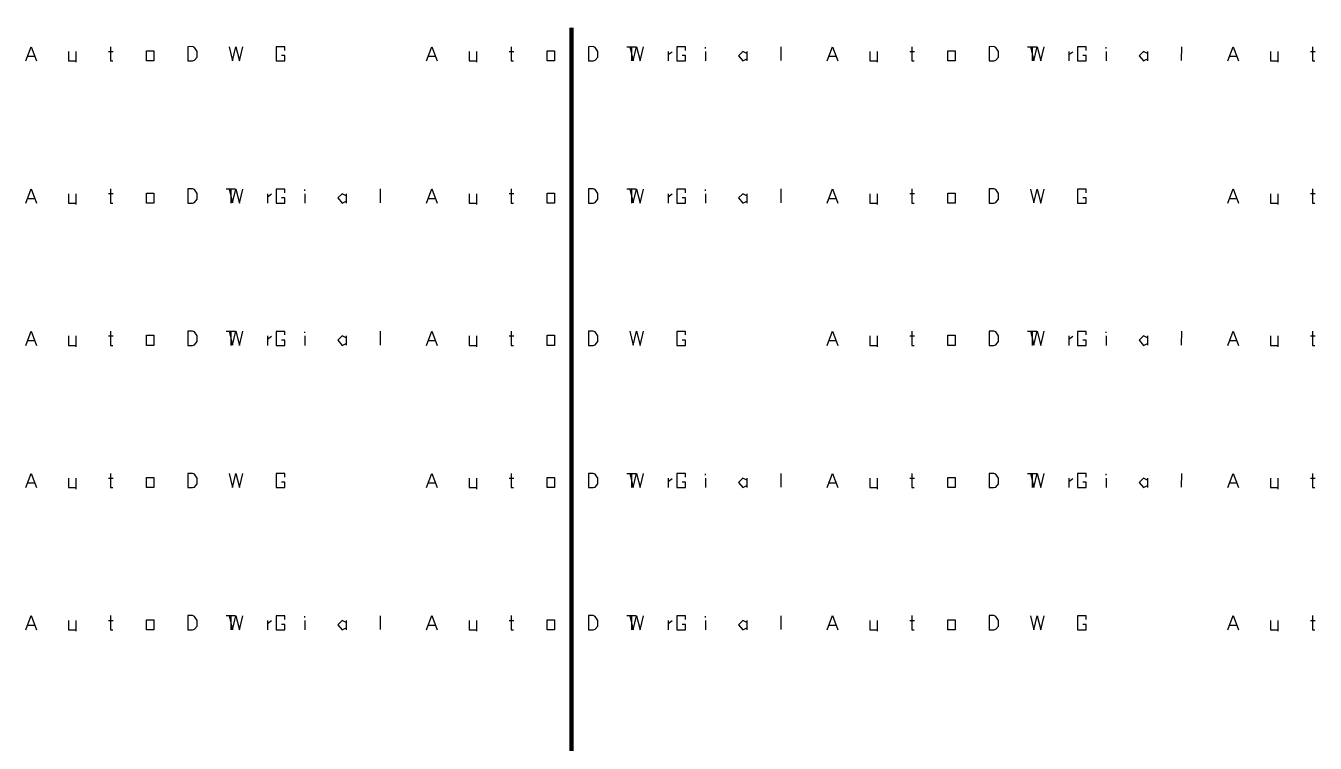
# Model space of a CAD drawing. Extents: x 0.5 to 61.2, y 0.5 to 86.7.
# Drawn here: x 0.63 to 39.59, y 22.99 to 44.69 of the extents above; entities that cross this region are included whole.
import ezdxf

# ---------------------------------------------------------------- set-up
doc = ezdxf.new("R2010")
doc.units = 0
doc.header["$MEASUREMENT"] = 0
doc.linetypes.add('atContinuous2', pattern=[0])
for name, color, linetype in [('at_Entity', 7, 'Continuous'), ('at_Rect', 7, 'Continuous'), ('at_Solid', 7, 'Continuous'), ('at_Text', 7, 'Continuous')]:
    doc.layers.add(name, color=color, linetype=linetype)

msp = doc.modelspace()

# ---------------------------------------------------------------- linework, layer by layer
at = {"color": 28}
for p, q in [((12.733, 43.632), (12.897, 44.062)), ((12.897, 44.062), (13.061, 43.632)), ((15.293, 44.062), (15.293, 43.632)), ((17.63, 44.062), (17.629, 43.632)), ((17.771, 44.064), (17.63, 44.062)), ((17.835, 44.04), (17.771, 44.064)), ((17.911, 43.92), (17.835, 44.04)), ((18.882, 44.06), (18.984, 43.638)), ((18.984, 43.638), (19.086, 44.058)), ((19.086, 44.058), (19.188, 43.633)), ((19.188, 43.633), (19.29, 44.06)), ((20.562, 44.056), (20.302, 44.056)), ((20.302, 44.056), (20.302, 43.632)), ((20.559, 43.947), (20.562, 44.056)), ((12.794, 43.775), (12.999, 43.775)), ((14.024, 43.917), (14.024, 43.632)), ((14.249, 43.917), (14.249, 43.589)), ((15.231, 43.918), (15.376, 43.918)), ((16.379, 43.938), (16.6, 43.938)), ((16.379, 43.632), (16.379, 43.938)), ((16.6, 43.938), (16.6, 43.632)), ((17.768, 43.632), (17.834, 43.65)), ((17.834, 43.65), (17.908, 43.749)), ((17.908, 43.749), (17.911, 43.92)), ((20.562, 43.794), (20.459, 43.794)), ((20.559, 43.632), (20.562, 43.794)), ((14.024, 43.632), (14.249, 43.632)), ((15.293, 43.632), (15.361, 43.632)), ((16.6, 43.632), (16.379, 43.632)), ((17.629, 43.632), (17.768, 43.632)), ((20.302, 43.632), (20.559, 43.632)), ((0.626, 39.329), (0.79, 39.76)), ((0.79, 39.76), (0.954, 39.329)), ((3.186, 39.76), (3.186, 39.329)), ((5.523, 39.76), (5.521, 39.329)), ((5.664, 39.761), (5.523, 39.76)), ((5.728, 39.738), (5.664, 39.761)), ((6.774, 39.757), (6.876, 39.335)), ((6.876, 39.335), (6.978, 39.755)), ((6.978, 39.755), (7.08, 39.33)), ((7.08, 39.33), (7.182, 39.757)), ((8.454, 39.753), (8.195, 39.753)), ((8.195, 39.753), (8.195, 39.329)), ((8.452, 39.644), (8.454, 39.753)), ((36.949, 39.329), (37.113, 39.76)), ((37.113, 39.76), (37.277, 39.329)), ((39.508, 39.76), (39.508, 39.329)), ((0.686, 39.473), (0.891, 39.473)), ((1.916, 39.614), (1.916, 39.329)), ((2.142, 39.614), (2.142, 39.286)), ((3.123, 39.616), (3.268, 39.616)), ((4.271, 39.635), (4.493, 39.635)), ((4.271, 39.329), (4.271, 39.635)), ((4.493, 39.635), (4.493, 39.329)), ((5.726, 39.347), (5.8, 39.446)), ((5.803, 39.618), (5.728, 39.738)), ((5.8, 39.446), (5.803, 39.618)), ((8.454, 39.491), (8.351, 39.491)), ((8.452, 39.329), (8.454, 39.491)), ((37.009, 39.473), (37.214, 39.473)), ((38.239, 39.614), (38.239, 39.329)), ((38.465, 39.614), (38.465, 39.286)), ((39.446, 39.616), (39.591, 39.616)), ((1.916, 39.329), (2.142, 39.329)), ((3.186, 39.329), (3.253, 39.329)), ((4.493, 39.329), (4.271, 39.329)), ((5.521, 39.329), (5.66, 39.329)), ((5.66, 39.329), (5.726, 39.347)), ((8.195, 39.329), (8.452, 39.329)), ((38.239, 39.329), (38.465, 39.329)), ((39.508, 39.329), (39.576, 39.329)), ((24.841, 35.027), (25.005, 35.457)), ((24.901, 35.17), (25.106, 35.17)), ((25.005, 35.457), (25.169, 35.027)), ((26.132, 35.311), (26.132, 35.027)), ((26.357, 35.311), (26.357, 34.984)), ((27.338, 35.313), (27.484, 35.313)), ((27.401, 35.457), (27.401, 35.027)), ((28.486, 35.332), (28.708, 35.332)), ((28.486, 35.027), (28.486, 35.332)), ((28.708, 35.332), (28.708, 35.027)), ((29.738, 35.457), (29.737, 35.027)), ((29.879, 35.458), (29.738, 35.457)), ((29.943, 35.435), (29.879, 35.458)), ((29.941, 35.044), (30.016, 35.144)), ((30.018, 35.315), (29.943, 35.435)), ((30.016, 35.144), (30.018, 35.315)), ((30.989, 35.455), (31.091, 35.032)), ((31.091, 35.032), (31.193, 35.452)), ((31.193, 35.452), (31.295, 35.027)), ((31.295, 35.027), (31.397, 35.455)), ((32.67, 35.451), (32.41, 35.451)), ((32.41, 35.451), (32.41, 35.027)), ((32.67, 35.188), (32.566, 35.188)), ((32.667, 35.342), (32.67, 35.451)), ((32.667, 35.027), (32.67, 35.188)), ((26.132, 35.027), (26.357, 35.027)), ((27.401, 35.027), (27.469, 35.027)), ((28.708, 35.027), (28.486, 35.027)), ((29.737, 35.027), (29.876, 35.027)), ((29.876, 35.027), (29.941, 35.044)), ((32.41, 35.027), (32.667, 35.027)), ((12.733, 30.724), (12.897, 31.154)), ((12.794, 30.867), (12.999, 30.867)), ((12.897, 31.154), (13.061, 30.724)), ((14.024, 31.008), (14.024, 30.724)), ((14.249, 31.008), (14.249, 30.681)), ((15.231, 31.01), (15.376, 31.01)), ((15.293, 31.154), (15.293, 30.724)), ((16.379, 31.029), (16.6, 31.029)), ((16.379, 30.724), (16.379, 31.029)), ((16.6, 31.029), (16.6, 30.724)), ((17.63, 31.154), (17.629, 30.724)), ((17.771, 31.156), (17.63, 31.154)), ((17.835, 31.132), (17.771, 31.156)), ((17.834, 30.741), (17.908, 30.841)), ((17.911, 31.012), (17.835, 31.132)), ((17.908, 30.841), (17.911, 31.012)), ((18.882, 31.152), (18.984, 30.729)), ((18.984, 30.729), (19.086, 31.15)), ((19.086, 31.15), (19.188, 30.725)), ((19.188, 30.725), (19.29, 31.152)), ((20.562, 31.148), (20.302, 31.148)), ((20.302, 31.148), (20.302, 30.724)), ((20.562, 30.885), (20.459, 30.885)), ((20.559, 31.039), (20.562, 31.148)), ((20.559, 30.724), (20.562, 30.885)), ((14.024, 30.724), (14.249, 30.724)), ((15.293, 30.724), (15.361, 30.724)), ((16.6, 30.724), (16.379, 30.724)), ((17.629, 30.724), (17.768, 30.724)), ((17.768, 30.724), (17.834, 30.741)), ((20.302, 30.724), (20.559, 30.724)), ((0.626, 26.421), (0.79, 26.852)), ((0.686, 26.564), (0.891, 26.564)), ((0.79, 26.852), (0.954, 26.421)), ((1.916, 26.706), (1.916, 26.421)), ((2.142, 26.706), (2.142, 26.378)), ((3.123, 26.708), (3.268, 26.708)), ((3.186, 26.851), (3.186, 26.421)), ((4.271, 26.727), (4.493, 26.727)), ((4.271, 26.421), (4.271, 26.727)), ((4.493, 26.727), (4.493, 26.421)), ((5.523, 26.851), (5.521, 26.421)), ((5.664, 26.853), (5.523, 26.851)), ((5.728, 26.83), (5.664, 26.853)), ((5.726, 26.439), (5.8, 26.538)), ((5.803, 26.709), (5.728, 26.83)), ((5.8, 26.538), (5.803, 26.709)), ((6.774, 26.849), (6.876, 26.427)), ((6.876, 26.427), (6.978, 26.847)), ((6.978, 26.847), (7.08, 26.422)), ((7.08, 26.422), (7.182, 26.849)), ((8.454, 26.845), (8.195, 26.845)), ((8.195, 26.845), (8.195, 26.421)), ((8.454, 26.583), (8.351, 26.583)), ((8.452, 26.736), (8.454, 26.845)), ((8.452, 26.421), (8.454, 26.583)), ((36.949, 26.421), (37.113, 26.852)), ((37.009, 26.564), (37.214, 26.564)), ((37.113, 26.852), (37.277, 26.421)), ((38.239, 26.706), (38.239, 26.421)), ((38.465, 26.706), (38.465, 26.378)), ((39.446, 26.708), (39.591, 26.708)), ((39.508, 26.851), (39.508, 26.421)), ((1.916, 26.421), (2.142, 26.421)), ((3.186, 26.421), (3.253, 26.421)), ((4.493, 26.421), (4.271, 26.421)), ((5.521, 26.421), (5.66, 26.421)), ((5.66, 26.421), (5.726, 26.439)), ((8.195, 26.421), (8.452, 26.421)), ((38.239, 26.421), (38.465, 26.421)), ((39.508, 26.421), (39.576, 26.421))]:
    msp.add_line(p, q, dxfattribs=at)
at = {"layer": 'at_Entity', "color": 250, "linetype": 'atContinuous2'}
msp.add_line((17.116, 44.633), (17.116, 2.607), dxfattribs=at)
at = {"layer": 'at_Entity', "color": 28}
for p, q in [((30.897, 44.062), (31.181, 44.062)), ((31.038, 44.062), (31.038, 43.632)), ((33.273, 44.008), (33.273, 44.046)), ((35.547, 44.061), (35.545, 43.641)), ((32.144, 43.916), (32.144, 43.632)), ((32.147, 43.821), (32.268, 43.911)), ((33.271, 43.918), (33.271, 43.632)), ((34.404, 43.916), (34.275, 43.787)), ((34.275, 43.787), (34.4, 43.632)), ((34.4, 43.632), (34.523, 43.694)), ((34.523, 43.856), (34.404, 43.916)), ((34.521, 43.918), (34.521, 43.635)), ((18.789, 39.76), (19.074, 39.76)), ((18.931, 39.76), (18.931, 39.329)), ((23.439, 39.758), (23.438, 39.338)), ((20.036, 39.613), (20.036, 39.329)), ((20.039, 39.518), (20.16, 39.609)), ((21.164, 39.615), (21.164, 39.329)), ((21.165, 39.706), (21.165, 39.744)), ((22.296, 39.613), (22.167, 39.485)), ((22.167, 39.485), (22.293, 39.329)), ((22.293, 39.329), (22.415, 39.391)), ((22.415, 39.553), (22.296, 39.613)), ((22.414, 39.615), (22.414, 39.332)), ((6.681, 35.457), (6.966, 35.457)), ((6.823, 35.457), (6.823, 35.027)), ((7.928, 35.311), (7.928, 35.027)), ((7.931, 35.215), (8.052, 35.306)), ((9.056, 35.312), (9.056, 35.027)), ((9.058, 35.403), (9.058, 35.441)), ((10.188, 35.311), (10.06, 35.182)), ((10.06, 35.182), (10.185, 35.027)), ((10.185, 35.027), (10.308, 35.088)), ((10.308, 35.25), (10.188, 35.311)), ((10.306, 35.312), (10.306, 35.029)), ((11.332, 35.455), (11.33, 35.035)), ((30.897, 31.154), (31.181, 31.154)), ((31.038, 31.154), (31.038, 30.724)), ((32.144, 31.008), (32.144, 30.724)), ((32.147, 30.912), (32.268, 31.003)), ((33.271, 31.009), (33.271, 30.724)), ((33.273, 31.1), (33.273, 31.138)), ((34.404, 31.008), (34.275, 30.879)), ((34.275, 30.879), (34.4, 30.724)), ((34.4, 30.724), (34.523, 30.785)), ((34.523, 30.947), (34.404, 31.008)), ((34.521, 31.009), (34.521, 30.726)), ((35.547, 31.153), (35.545, 30.733)), ((18.789, 26.851), (19.074, 26.851)), ((18.931, 26.851), (18.931, 26.421)), ((20.036, 26.705), (20.036, 26.421)), ((20.039, 26.61), (20.16, 26.7)), ((21.164, 26.707), (21.164, 26.421)), ((21.165, 26.797), (21.165, 26.836)), ((22.296, 26.705), (22.167, 26.576)), ((22.167, 26.576), (22.293, 26.421)), ((22.415, 26.645), (22.296, 26.705)), ((22.414, 26.707), (22.414, 26.424)), ((23.439, 26.85), (23.438, 26.43)), ((22.293, 26.421), (22.415, 26.483))]:
    msp.add_line(p, q, dxfattribs=at)
at = {"layer": 'at_Entity', "color": 250}
for points in [[(17.116, 44.633, 0.124, 0.124, 0), (17.116, 2.607, 0.124, 0.124, 0)], [(17.116, 44.633, 0.124, 0.124, 0), (17.116, 2.607, 0.124, 0.124, 0)], [(17.116, 2.607, 0.124, 0.124, 0), (17.116, 44.633, 0.124, 0.124, 0)]]:
    msp.add_lwpolyline(points, format="xyseb", dxfattribs=at)
at = {"layer": 'at_Rect', "color": 28}
for p, q in [((18.789, 44.062), (19.074, 44.062)), ((18.931, 44.062), (18.931, 43.632)), ((21.165, 44.008), (21.165, 44.046)), ((23.439, 44.061), (23.438, 43.641)), ((20.036, 43.916), (20.036, 43.632)), ((20.039, 43.821), (20.16, 43.911)), ((21.164, 43.918), (21.164, 43.632)), ((22.296, 43.916), (22.167, 43.787)), ((22.167, 43.787), (22.293, 43.632)), ((22.293, 43.632), (22.415, 43.694)), ((22.415, 43.856), (22.296, 43.916)), ((22.414, 43.918), (22.414, 43.635)), ((6.681, 39.76), (6.966, 39.76)), ((6.823, 39.76), (6.823, 39.329)), ((11.332, 39.758), (11.33, 39.338)), ((7.928, 39.613), (7.928, 39.329)), ((7.931, 39.518), (8.052, 39.609)), ((9.056, 39.615), (9.056, 39.329)), ((9.058, 39.706), (9.058, 39.744)), ((10.188, 39.613), (10.06, 39.485)), ((10.06, 39.485), (10.185, 39.329)), ((10.185, 39.329), (10.308, 39.391)), ((10.308, 39.553), (10.188, 39.613)), ((10.306, 39.615), (10.306, 39.332)), ((30.897, 35.457), (31.181, 35.457)), ((31.038, 35.457), (31.038, 35.027)), ((32.144, 35.311), (32.144, 35.027)), ((32.147, 35.215), (32.268, 35.306)), ((33.271, 35.312), (33.271, 35.027)), ((33.273, 35.403), (33.273, 35.441)), ((34.404, 35.311), (34.275, 35.182)), ((34.275, 35.182), (34.4, 35.027)), ((34.4, 35.027), (34.523, 35.088)), ((34.523, 35.25), (34.404, 35.311)), ((34.521, 35.312), (34.521, 35.029)), ((35.547, 35.455), (35.545, 35.035)), ((18.789, 31.154), (19.074, 31.154)), ((18.931, 31.154), (18.931, 30.724)), ((20.036, 31.008), (20.036, 30.724)), ((20.039, 30.912), (20.16, 31.003)), ((21.164, 31.009), (21.164, 30.724)), ((21.165, 31.1), (21.165, 31.138)), ((22.296, 31.008), (22.167, 30.879)), ((22.167, 30.879), (22.293, 30.724)), ((22.293, 30.724), (22.415, 30.785)), ((22.415, 30.947), (22.296, 31.008)), ((22.414, 31.009), (22.414, 30.726)), ((23.439, 31.153), (23.438, 30.733)), ((6.681, 26.851), (6.966, 26.851)), ((6.823, 26.851), (6.823, 26.421)), ((7.928, 26.705), (7.928, 26.421)), ((7.931, 26.61), (8.052, 26.7)), ((9.056, 26.707), (9.056, 26.421)), ((9.058, 26.797), (9.058, 26.836)), ((10.188, 26.705), (10.06, 26.576)), ((10.06, 26.576), (10.185, 26.421)), ((10.308, 26.645), (10.188, 26.705)), ((10.306, 26.707), (10.306, 26.424)), ((11.332, 26.85), (11.33, 26.43)), ((10.185, 26.421), (10.308, 26.483))]:
    msp.add_line(p, q, dxfattribs=at)
at = {"layer": 'at_Solid', "color": 28}
for p, q in [((0.626, 43.632), (0.79, 44.062)), ((0.79, 44.062), (0.954, 43.632)), ((3.186, 44.062), (3.186, 43.632)), ((5.523, 44.062), (5.521, 43.632)), ((5.664, 44.064), (5.523, 44.062)), ((5.728, 44.04), (5.664, 44.064)), ((5.803, 43.92), (5.728, 44.04)), ((6.774, 44.06), (6.876, 43.638)), ((6.876, 43.638), (6.978, 44.058)), ((6.978, 44.058), (7.08, 43.633)), ((7.08, 43.633), (7.182, 44.06)), ((8.454, 44.056), (8.195, 44.056)), ((8.195, 44.056), (8.195, 43.632)), ((8.452, 43.947), (8.454, 44.056)), ((36.949, 43.632), (37.113, 44.062)), ((37.113, 44.062), (37.277, 43.632)), ((39.508, 44.062), (39.508, 43.632)), ((0.686, 43.775), (0.891, 43.775)), ((1.916, 43.917), (1.916, 43.632)), ((2.142, 43.917), (2.142, 43.589)), ((3.123, 43.918), (3.268, 43.918)), ((4.271, 43.938), (4.493, 43.938)), ((4.271, 43.632), (4.271, 43.938)), ((4.493, 43.938), (4.493, 43.632)), ((5.66, 43.632), (5.726, 43.65)), ((5.726, 43.65), (5.8, 43.749)), ((5.8, 43.749), (5.803, 43.92)), ((8.454, 43.794), (8.351, 43.794)), ((8.452, 43.632), (8.454, 43.794)), ((37.009, 43.775), (37.214, 43.775)), ((38.239, 43.917), (38.239, 43.632)), ((38.465, 43.917), (38.465, 43.589)), ((39.446, 43.918), (39.591, 43.918)), ((1.916, 43.632), (2.142, 43.632)), ((3.186, 43.632), (3.253, 43.632)), ((4.493, 43.632), (4.271, 43.632)), ((5.521, 43.632), (5.66, 43.632)), ((8.195, 43.632), (8.452, 43.632)), ((38.239, 43.632), (38.465, 43.632)), ((39.508, 43.632), (39.576, 43.632)), ((24.841, 39.329), (25.005, 39.76)), ((25.005, 39.76), (25.169, 39.329)), ((27.401, 39.76), (27.401, 39.329)), ((29.738, 39.76), (29.737, 39.329)), ((29.879, 39.761), (29.738, 39.76)), ((29.943, 39.738), (29.879, 39.761)), ((30.989, 39.757), (31.091, 39.335)), ((31.091, 39.335), (31.193, 39.755)), ((31.193, 39.755), (31.295, 39.33)), ((31.295, 39.33), (31.397, 39.757)), ((32.67, 39.753), (32.41, 39.753)), ((32.41, 39.753), (32.41, 39.329)), ((32.667, 39.644), (32.67, 39.753)), ((24.901, 39.473), (25.106, 39.473)), ((26.132, 39.614), (26.132, 39.329)), ((26.357, 39.614), (26.357, 39.286)), ((27.338, 39.616), (27.484, 39.616)), ((28.486, 39.635), (28.708, 39.635)), ((28.486, 39.329), (28.486, 39.635)), ((28.708, 39.635), (28.708, 39.329)), ((29.941, 39.347), (30.016, 39.446)), ((30.018, 39.618), (29.943, 39.738)), ((30.016, 39.446), (30.018, 39.618)), ((32.67, 39.491), (32.566, 39.491)), ((32.667, 39.329), (32.67, 39.491)), ((26.132, 39.329), (26.357, 39.329)), ((27.401, 39.329), (27.469, 39.329)), ((28.708, 39.329), (28.486, 39.329)), ((29.737, 39.329), (29.876, 39.329)), ((29.876, 39.329), (29.941, 39.347)), ((32.41, 39.329), (32.667, 39.329)), ((12.733, 35.027), (12.897, 35.457)), ((12.794, 35.17), (12.999, 35.17)), ((12.897, 35.457), (13.061, 35.027)), ((14.024, 35.311), (14.024, 35.027)), ((14.249, 35.311), (14.249, 34.984)), ((15.231, 35.313), (15.376, 35.313)), ((15.293, 35.457), (15.293, 35.027)), ((16.379, 35.332), (16.6, 35.332)), ((16.379, 35.027), (16.379, 35.332)), ((16.6, 35.332), (16.6, 35.027)), ((17.63, 35.457), (17.629, 35.027)), ((17.771, 35.458), (17.63, 35.457)), ((17.835, 35.435), (17.771, 35.458)), ((17.834, 35.044), (17.908, 35.144)), ((17.911, 35.315), (17.835, 35.435)), ((17.908, 35.144), (17.911, 35.315)), ((18.882, 35.455), (18.984, 35.032)), ((18.984, 35.032), (19.086, 35.452)), ((19.086, 35.452), (19.188, 35.027)), ((19.188, 35.027), (19.29, 35.455)), ((20.562, 35.451), (20.302, 35.451)), ((20.302, 35.451), (20.302, 35.027)), ((20.562, 35.188), (20.459, 35.188)), ((20.559, 35.342), (20.562, 35.451)), ((20.559, 35.027), (20.562, 35.188)), ((14.024, 35.027), (14.249, 35.027)), ((15.293, 35.027), (15.361, 35.027)), ((16.6, 35.027), (16.379, 35.027)), ((17.629, 35.027), (17.768, 35.027)), ((17.768, 35.027), (17.834, 35.044)), ((20.302, 35.027), (20.559, 35.027)), ((0.626, 30.724), (0.79, 31.154)), ((0.686, 30.867), (0.891, 30.867)), ((0.79, 31.154), (0.954, 30.724)), ((1.916, 31.008), (1.916, 30.724)), ((2.142, 31.008), (2.142, 30.681)), ((3.123, 31.01), (3.268, 31.01)), ((3.186, 31.154), (3.186, 30.724)), ((4.271, 31.029), (4.493, 31.029)), ((4.271, 30.724), (4.271, 31.029)), ((4.493, 31.029), (4.493, 30.724)), ((5.523, 31.154), (5.521, 30.724)), ((5.664, 31.156), (5.523, 31.154)), ((5.728, 31.132), (5.664, 31.156)), ((5.726, 30.741), (5.8, 30.841)), ((5.803, 31.012), (5.728, 31.132)), ((5.8, 30.841), (5.803, 31.012)), ((6.774, 31.152), (6.876, 30.729)), ((6.876, 30.729), (6.978, 31.15)), ((6.978, 31.15), (7.08, 30.725)), ((7.08, 30.725), (7.182, 31.152)), ((8.454, 31.148), (8.195, 31.148)), ((8.195, 31.148), (8.195, 30.724)), ((8.454, 30.885), (8.351, 30.885)), ((8.452, 31.039), (8.454, 31.148)), ((8.452, 30.724), (8.454, 30.885)), ((36.949, 30.724), (37.113, 31.154)), ((37.009, 30.867), (37.214, 30.867)), ((37.113, 31.154), (37.277, 30.724)), ((38.239, 31.008), (38.239, 30.724)), ((38.465, 31.008), (38.465, 30.681)), ((39.446, 31.01), (39.591, 31.01)), ((39.508, 31.154), (39.508, 30.724)), ((1.916, 30.724), (2.142, 30.724)), ((3.186, 30.724), (3.253, 30.724)), ((4.493, 30.724), (4.271, 30.724)), ((5.521, 30.724), (5.66, 30.724)), ((5.66, 30.724), (5.726, 30.741)), ((8.195, 30.724), (8.452, 30.724)), ((38.239, 30.724), (38.465, 30.724)), ((39.508, 30.724), (39.576, 30.724)), ((24.841, 26.421), (25.005, 26.852)), ((24.901, 26.564), (25.106, 26.564)), ((25.005, 26.852), (25.169, 26.421)), ((26.132, 26.706), (26.132, 26.421)), ((26.357, 26.706), (26.357, 26.378)), ((27.338, 26.708), (27.484, 26.708)), ((27.401, 26.851), (27.401, 26.421)), ((28.486, 26.727), (28.708, 26.727)), ((28.486, 26.421), (28.486, 26.727)), ((28.708, 26.727), (28.708, 26.421)), ((29.738, 26.851), (29.737, 26.421)), ((29.879, 26.853), (29.738, 26.851)), ((29.943, 26.83), (29.879, 26.853)), ((29.941, 26.439), (30.016, 26.538)), ((30.018, 26.709), (29.943, 26.83)), ((30.016, 26.538), (30.018, 26.709)), ((30.989, 26.849), (31.091, 26.427)), ((31.091, 26.427), (31.193, 26.847)), ((31.193, 26.847), (31.295, 26.422)), ((31.295, 26.422), (31.397, 26.849)), ((32.67, 26.845), (32.41, 26.845)), ((32.41, 26.845), (32.41, 26.421)), ((32.67, 26.583), (32.566, 26.583)), ((32.667, 26.736), (32.67, 26.845)), ((32.667, 26.421), (32.67, 26.583)), ((26.132, 26.421), (26.357, 26.421)), ((27.401, 26.421), (27.469, 26.421)), ((28.708, 26.421), (28.486, 26.421)), ((29.737, 26.421), (29.876, 26.421)), ((29.876, 26.421), (29.941, 26.439)), ((32.41, 26.421), (32.667, 26.421))]:
    msp.add_line(p, q, dxfattribs=at)
at = {"layer": 'at_Text', "color": 28}
for p, q in [((24.841, 43.632), (25.005, 44.062)), ((25.005, 44.062), (25.169, 43.632)), ((27.401, 44.062), (27.401, 43.632)), ((29.738, 44.062), (29.737, 43.632)), ((29.879, 44.064), (29.738, 44.062)), ((29.943, 44.04), (29.879, 44.064)), ((30.018, 43.92), (29.943, 44.04)), ((30.989, 44.06), (31.091, 43.638)), ((31.091, 43.638), (31.193, 44.058)), ((31.193, 44.058), (31.295, 43.633)), ((31.295, 43.633), (31.397, 44.06)), ((32.67, 44.056), (32.41, 44.056)), ((32.41, 44.056), (32.41, 43.632)), ((32.667, 43.947), (32.67, 44.056)), ((24.901, 43.775), (25.106, 43.775)), ((26.132, 43.917), (26.132, 43.632)), ((26.357, 43.917), (26.357, 43.589)), ((27.338, 43.918), (27.484, 43.918)), ((28.486, 43.938), (28.708, 43.938)), ((28.486, 43.632), (28.486, 43.938)), ((28.708, 43.938), (28.708, 43.632)), ((29.876, 43.632), (29.941, 43.65)), ((29.941, 43.65), (30.016, 43.749)), ((30.016, 43.749), (30.018, 43.92)), ((32.67, 43.794), (32.566, 43.794)), ((32.667, 43.632), (32.67, 43.794)), ((26.132, 43.632), (26.357, 43.632)), ((27.401, 43.632), (27.469, 43.632)), ((28.708, 43.632), (28.486, 43.632)), ((29.737, 43.632), (29.876, 43.632)), ((32.41, 43.632), (32.667, 43.632)), ((12.733, 39.329), (12.897, 39.76)), ((12.897, 39.76), (13.061, 39.329)), ((15.293, 39.76), (15.293, 39.329)), ((17.63, 39.76), (17.629, 39.329)), ((17.771, 39.761), (17.63, 39.76)), ((17.835, 39.738), (17.771, 39.761)), ((18.882, 39.757), (18.984, 39.335)), ((18.984, 39.335), (19.086, 39.755)), ((19.086, 39.755), (19.188, 39.33)), ((19.188, 39.33), (19.29, 39.757)), ((20.562, 39.753), (20.302, 39.753)), ((20.302, 39.753), (20.302, 39.329)), ((20.559, 39.644), (20.562, 39.753)), ((12.794, 39.473), (12.999, 39.473)), ((14.024, 39.614), (14.024, 39.329)), ((14.249, 39.614), (14.249, 39.286)), ((15.231, 39.616), (15.376, 39.616)), ((16.379, 39.635), (16.6, 39.635)), ((16.379, 39.329), (16.379, 39.635)), ((16.6, 39.635), (16.6, 39.329)), ((17.834, 39.347), (17.908, 39.446)), ((17.911, 39.618), (17.835, 39.738)), ((17.908, 39.446), (17.911, 39.618)), ((20.562, 39.491), (20.459, 39.491)), ((20.559, 39.329), (20.562, 39.491)), ((14.024, 39.329), (14.249, 39.329)), ((15.293, 39.329), (15.361, 39.329)), ((16.6, 39.329), (16.379, 39.329)), ((17.629, 39.329), (17.768, 39.329)), ((17.768, 39.329), (17.834, 39.347)), ((20.302, 39.329), (20.559, 39.329)), ((0.626, 35.027), (0.79, 35.457)), ((0.686, 35.17), (0.891, 35.17)), ((0.79, 35.457), (0.954, 35.027)), ((1.916, 35.311), (1.916, 35.027)), ((2.142, 35.311), (2.142, 34.984)), ((3.123, 35.313), (3.268, 35.313)), ((3.186, 35.457), (3.186, 35.027)), ((4.271, 35.332), (4.493, 35.332)), ((4.271, 35.027), (4.271, 35.332)), ((4.493, 35.332), (4.493, 35.027)), ((5.523, 35.457), (5.521, 35.027)), ((5.664, 35.458), (5.523, 35.457)), ((5.728, 35.435), (5.664, 35.458)), ((5.726, 35.044), (5.8, 35.144)), ((5.803, 35.315), (5.728, 35.435)), ((5.8, 35.144), (5.803, 35.315)), ((6.774, 35.455), (6.876, 35.032)), ((6.876, 35.032), (6.978, 35.452)), ((6.978, 35.452), (7.08, 35.027)), ((7.08, 35.027), (7.182, 35.455)), ((8.454, 35.451), (8.195, 35.451)), ((8.195, 35.451), (8.195, 35.027)), ((8.454, 35.188), (8.351, 35.188)), ((8.452, 35.342), (8.454, 35.451)), ((8.452, 35.027), (8.454, 35.188)), ((36.949, 35.027), (37.113, 35.457)), ((37.009, 35.17), (37.214, 35.17)), ((37.113, 35.457), (37.277, 35.027)), ((38.239, 35.311), (38.239, 35.027)), ((38.465, 35.311), (38.465, 34.984)), ((39.446, 35.313), (39.591, 35.313)), ((39.508, 35.457), (39.508, 35.027)), ((1.916, 35.027), (2.142, 35.027)), ((3.186, 35.027), (3.253, 35.027)), ((4.493, 35.027), (4.271, 35.027)), ((5.521, 35.027), (5.66, 35.027)), ((5.66, 35.027), (5.726, 35.044)), ((8.195, 35.027), (8.452, 35.027)), ((38.239, 35.027), (38.465, 35.027)), ((39.508, 35.027), (39.576, 35.027)), ((24.841, 30.724), (25.005, 31.154)), ((24.901, 30.867), (25.106, 30.867)), ((25.005, 31.154), (25.169, 30.724)), ((26.132, 31.008), (26.132, 30.724)), ((26.357, 31.008), (26.357, 30.681)), ((27.338, 31.01), (27.484, 31.01)), ((27.401, 31.154), (27.401, 30.724)), ((28.486, 31.029), (28.708, 31.029)), ((28.486, 30.724), (28.486, 31.029)), ((28.708, 31.029), (28.708, 30.724)), ((29.738, 31.154), (29.737, 30.724)), ((29.879, 31.156), (29.738, 31.154)), ((29.943, 31.132), (29.879, 31.156)), ((29.941, 30.741), (30.016, 30.841)), ((30.018, 31.012), (29.943, 31.132)), ((30.016, 30.841), (30.018, 31.012)), ((30.989, 31.152), (31.091, 30.729)), ((31.091, 30.729), (31.193, 31.15)), ((31.193, 31.15), (31.295, 30.725)), ((31.295, 30.725), (31.397, 31.152)), ((32.67, 31.148), (32.41, 31.148)), ((32.41, 31.148), (32.41, 30.724)), ((32.67, 30.885), (32.566, 30.885)), ((32.667, 31.039), (32.67, 31.148)), ((32.667, 30.724), (32.67, 30.885)), ((26.132, 30.724), (26.357, 30.724)), ((27.401, 30.724), (27.469, 30.724)), ((28.708, 30.724), (28.486, 30.724)), ((29.737, 30.724), (29.876, 30.724)), ((29.876, 30.724), (29.941, 30.741)), ((32.41, 30.724), (32.667, 30.724)), ((12.733, 26.421), (12.897, 26.852)), ((12.794, 26.564), (12.999, 26.564)), ((12.897, 26.852), (13.061, 26.421)), ((14.024, 26.706), (14.024, 26.421)), ((14.249, 26.706), (14.249, 26.378)), ((15.231, 26.708), (15.376, 26.708)), ((15.293, 26.851), (15.293, 26.421)), ((16.379, 26.727), (16.6, 26.727)), ((16.379, 26.421), (16.379, 26.727)), ((16.6, 26.727), (16.6, 26.421)), ((17.63, 26.851), (17.629, 26.421)), ((17.771, 26.853), (17.63, 26.851)), ((17.835, 26.83), (17.771, 26.853)), ((17.834, 26.439), (17.908, 26.538)), ((17.911, 26.709), (17.835, 26.83)), ((17.908, 26.538), (17.911, 26.709)), ((18.882, 26.849), (18.984, 26.427)), ((18.984, 26.427), (19.086, 26.847)), ((19.086, 26.847), (19.188, 26.422)), ((19.188, 26.422), (19.29, 26.849)), ((20.562, 26.845), (20.302, 26.845)), ((20.302, 26.845), (20.302, 26.421)), ((20.562, 26.583), (20.459, 26.583)), ((20.559, 26.736), (20.562, 26.845)), ((20.559, 26.421), (20.562, 26.583)), ((14.024, 26.421), (14.249, 26.421)), ((15.293, 26.421), (15.361, 26.421)), ((16.6, 26.421), (16.379, 26.421)), ((17.629, 26.421), (17.768, 26.421)), ((17.768, 26.421), (17.834, 26.439)), ((20.302, 26.421), (20.559, 26.421))]:
    msp.add_line(p, q, dxfattribs=at)

doc.saveas('drawing.dxf')
